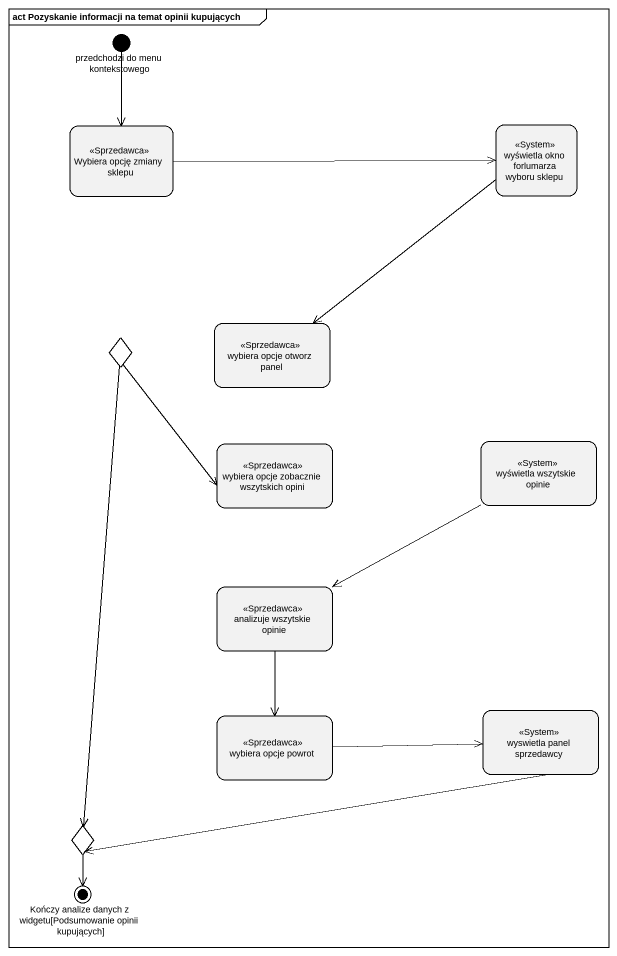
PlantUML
@startuml
mainframe act Pozyskanie informacji na temat opinii kupujących
hide empty description
state "przedchodzi do menu kontekstowego" as przedchodzi_do_menu <<start>>
state "Wybiera opcję zmiany sklepu" as Wybiera_opcję_zmiany_sklepu <<Sprzedawca>>
state "wyświetla okno forlumarza wyboru sklepu" as wyświetla_okno_forlumarza <<System>>
state "wybiera opcje otworz panel" as wybiera_opcje_otworz_panel <<Sprzedawca>>
state choice1 <<choice>>
state "wybiera opcje zobacznie wszytskich opini" as wybiera_opcje_zobacznie <<Sprzedawca>>
state "wyświetla wszytskie opinie" as wyświetla_wszytskie_opinie <<System>>
state "analizuje wszytskie opinie" as analizuje_wszytskie_opinie <<Sprzedawca>>
state "wybiera opcje powrot" as wybiera_opcje_powrot <<Sprzedawca>>
state "wyswietla panel sprzedawcy" as wyswietla_panel_sprzedawcy <<System>>
state choice2 <<choice>>
state "Kończy analize danych z widgetu[Podsumowanie opinii kupujących]" as Kończy_analize_danych_z <<end>>
przedchodzi_do_menu --> Wybiera_opcję_zmiany_sklepu
Wybiera_opcję_zmiany_sklepu -right-> wyświetla_okno_forlumarza
wyświetla_okno_forlumarza --> wybiera_opcje_otworz_panel
choice1 --> wybiera_opcje_zobacznie
choice1 --> choice2
wyświetla_wszytskie_opinie -left-> analizuje_wszytskie_opinie
analizuje_wszytskie_opinie --> wybiera_opcje_powrot
wybiera_opcje_powrot -right-> wyswietla_panel_sprzedawcy
wyswietla_panel_sprzedawcy -left-> choice2
choice2 --> Kończy_analize_danych_z
@enduml
